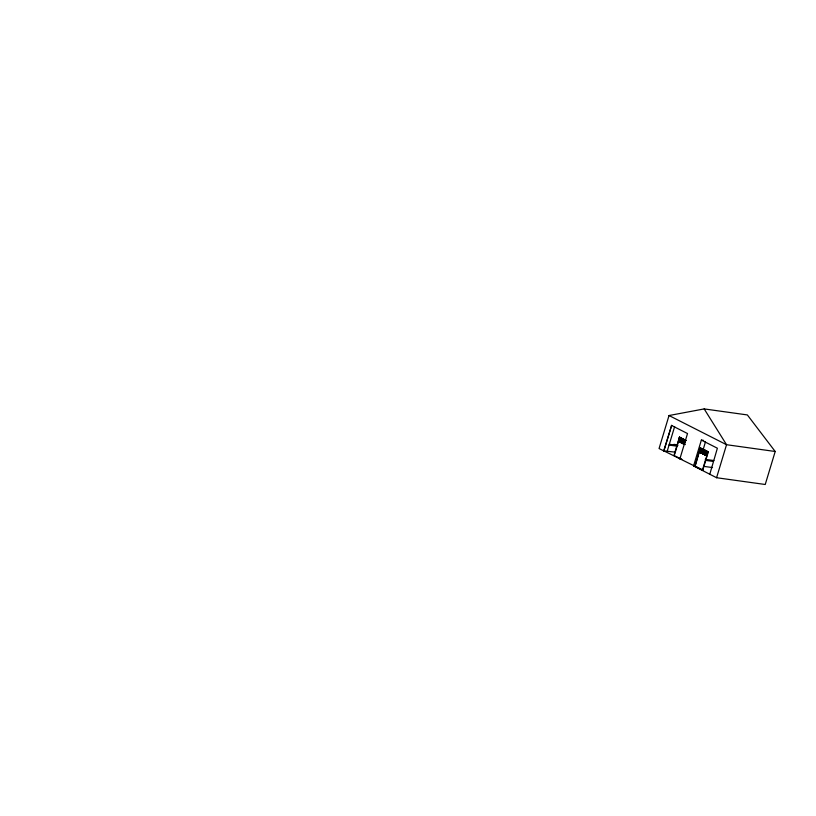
<?xml version="1.0" encoding="UTF-8"?>
<svg xmlns="http://www.w3.org/2000/svg" width="816" height="816" viewBox="0 0 816 816"><rect width="100%" height="100%" fill="white"/><g stroke="black" fill="none" stroke-linecap="round" stroke-linejoin="round"><path stroke-width="1.22" d="M693.784 466.058L716.57 477.717L765.235 484.49L775.2 451.493L747.364 414.936L704.177 408.918L669.028 415.528L659.063 448.535L663.683 450.881L674.761 452.095M663.683 450.881L671.65 425.391L663.938 450.911L702.79 470.118L708.319 451.829L700.383 447.923L694.855 466.211M667.253 451.054L674.618 426.676M671.395 425.36L687.521 433.541L679.82 459.061L681.88 459.377L673.945 455.471L679.463 437.182L686.317 440.538M674.638 454.298L679.789 437.223M678.637 441.283C681.421 433.602 677.647 439.069 678.851 441.395M678.963 441.568C682.482 433.112 676.943 440.64 679.504 441.721M679.575 440.66L680.442 437.794M679.942 441.946L679.402 441.793L680.656 437.906L680.116 437.753M680.014 440.875L680.87 438.019M680.595 442.272L679.84 442.007L681.095 438.131M680.707 442.456L681.748 438.457L681.207 438.304L680.054 442.119L681.146 442.67L682.298 438.855L681.646 438.529L680.707 442.456L681.462 442.721M680.156 442.058L681.309 438.233L680.33 437.855M680.269 442.231L681.533 438.345M681.105 441.436L681.962 438.569M680.921 442.558L682.615 438.906C680.473 447.729 681.584 439.406 683.053 439.12L681.901 442.935L681.36 442.782M681.533 441.65L682.4 438.794M683.278 439.232L682.013 443.119L682.839 439.008M682.237 443.231L683.39 439.406L683.93 439.569L682.778 443.384L682.237 443.231L682.778 443.384M682.451 443.333L683.39 439.406M684.145 439.671L682.89 443.557L683.818 439.63L684.359 439.783C682.309 449.779 683.288 438.651 685.022 440.12L683.869 443.935L684.736 444.373M684.583 439.895L683.645 443.822L683.104 443.669M684.695 440.069L683.757 443.996L684.797 440.008M685.348 440.405C683.471 449.494 683.431 439.753 685.889 440.558L679.463 437.182M685.675 440.446L684.298 444.159M693.529 466.028L701.362 440.089L703.586 440.395M699.445 452.084L700.373 448.157L700.913 448.31C698.771 457.144 699.883 448.82 701.352 448.535C697.476 461.264 704.218 440.252 700.638 452.574L700.097 452.421M700.271 451.289L701.352 448.535M700.536 452.635L701.689 448.82L702.219 448.973L701.077 452.798L700.536 452.635L702.219 448.973M702.658 449.198L700.964 452.86L702.117 449.045L702.658 449.198L701.403 453.084L702.556 449.269L703.535 449.647L702.494 453.635L703.433 449.708M702.015 452.176C705.738 444.373 700.852 454.838 704.126 454.339M703.096 449.422L702.056 453.41L705.452 441.884M702.158 453.349L703.31 449.534M702.596 453.574L703.749 449.749M702.933 453.859L704.188 449.973L703.647 449.82M706.319 455.461L705.544 455.185C707.513 445.077 707.778 457.847 704.239 454.522C707.268 441.701 700.118 462.376 704.626 450.197L703.861 449.932M704.565 454.563L703.8 454.298L705.055 450.412M704.239 454.522L705.177 450.595M704.341 454.451L705.493 450.636L704.738 450.371L703.8 454.298M705.544 455.185L706.585 451.187L705.218 454.9L704.677 454.736L705.605 450.809M704.779 454.675L705.932 450.86L705.391 450.707M704.891 454.849L705.932 450.86M705.106 454.961L706.044 451.034M706.605 454.502L707.472 451.636L706.931 451.483L705.779 455.297L706.748 455.675M705.993 455.41L707.472 451.636M708.319 451.829L707.36 451.707L706.432 455.634L707.9 451.86M702.474 470.067L707.992 451.778M716.57 477.717L726.536 444.71L704.177 408.918M775.2 451.493L726.536 444.71L669.028 415.528M684.91 440.181L685.45 440.344M681.799 443.006L682.339 443.159L683.165 439.294M682.666 443.445L683.206 443.598M683.543 443.894L684.083 444.047M685.185 444.608L684.41 444.332M700.383 447.923L695.181 466.252L702.79 470.118M673.914 444.363L676.362 444.71M669.304 444.281L677.892 445.485M701.791 448.759L701.464 448.708M669.069 445.067L676.566 446.117M705.83 450.922L706.585 451.187M707.023 451.411L706.697 451.37M699.22 451.972L699.761 452.135L700.913 448.31M699.659 452.197L700.199 452.35M700.964 452.86L701.505 453.013M701.403 453.084L702.382 453.461M702.28 453.523L703.249 453.9L704.188 449.973M705.269 459.357L713.878 460.54M705.585 460.377L713.082 461.417M703.78 466.364L712.531 467.578M709.808 474.188L717.376 448.219L701.362 440.089M679.402 437.386L680.218 437.682L679.402 441.793M680.993 438.192L679.84 442.007M704.626 450.197L703.474 454.012M705.493 450.636L704.677 454.736M679.289 441.609L678.249 441.201"/></g></svg>
